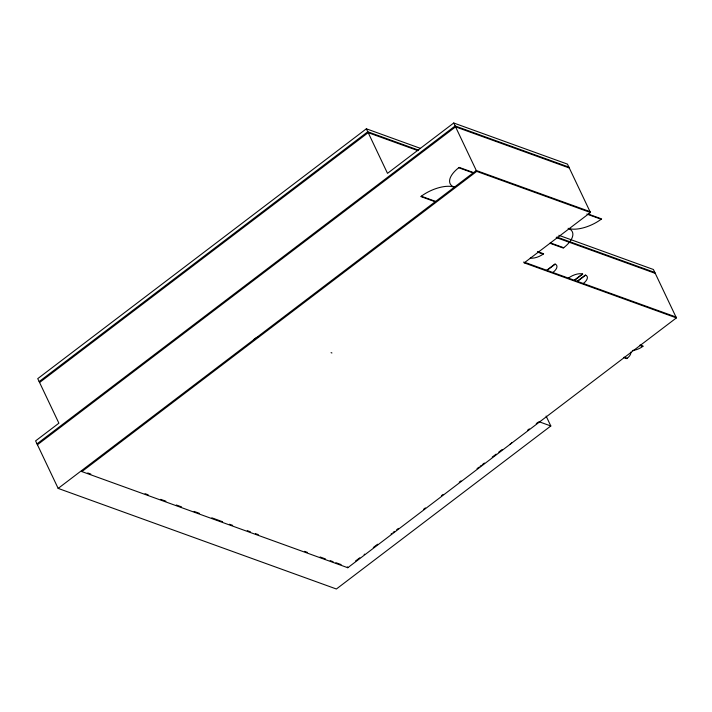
<?xml version="1.0" encoding="UTF-8"?>
<svg xmlns="http://www.w3.org/2000/svg" width="712" height="712" viewBox="0 0 712 712"><rect width="100%" height="100%" fill="white"/><g stroke="black" fill="none" stroke-linecap="round" stroke-linejoin="round"><path stroke-width="1.07" d="M420.338 148.327L366.36 128.801L37.745 378.642L58.891 423.186L35.6 440.888L58.161 488.405L336.384 589.002L550.812 425.981L546.113 416.075M39.151 381.614L367.766 131.773L418.638 150.17M39.578 382.504L368.193 132.663L418.024 150.686M523.783 261.972L524.21 262.862L590.435 212.514L567.455 164.116L453.731 122.998L387.506 173.345L366.36 128.801M37.006 443.861L455.146 125.962L568.861 167.089M37.433 444.751L455.564 126.852L569.28 167.979M58.161 488.405L476.292 170.506L590.008 211.624M81.453 470.694L81.871 471.584L476.72 171.396L590.435 212.514M546.7 270.257L554.924 264.01A11.107 5.109 -25.4 0 1 552.859 272.482M547.038 270.382L555.262 264.134M574.228 280.216L582.452 273.969M574.575 280.341L582.79 274.084A11.107 5.109 -25.4 0 0 568.416 278.116M577.138 281.267L585.362 275.019A11.107 5.109 -25.4 0 1 583.297 283.492M577.476 281.391L585.7 275.143M355.466 561.065L359.809 557.763M364.143 554.47L364.606 554.123M373.284 547.519L377.618 544.226M391.093 533.982L391.547 533.635M393.033 532.505L394.519 531.375M396.709 529.71L398.444 528.393M423.658 509.222L425.393 507.905M441.422 495.712L443.158 494.395M459.24 482.175L460.976 480.849M477.049 468.629L478.784 467.312M479.986 466.396L481.463 465.274M482.665 464.358L484.4 463.04M492.214 457.104L496.139 454.114M498.765 452.12L502.272 449.459M527.592 430.199L529.327 428.882M536.252 423.622L537.978 422.305M81.871 471.584L347.785 567.731L676.4 317.899L653.42 269.501L558.84 235.298M473.551 172.589L459.187 167.391A25.917 11.926 -25.4 0 0 454.372 187.176A25.917 11.926 -25.4 0 0 420.828 196.565L435.192 201.754M588.299 214.081L601.631 218.904A25.917 11.926 -25.4 0 1 569.217 228.641M458.733 167.738L473.097 172.936M586.813 214.054L601.177 219.251M556.837 237.034L654.826 272.465M556.223 237.55L655.254 273.355M421.282 196.218L435.646 201.407M550.385 242.899L563.726 247.723M549.931 243.246L563.272 248.07A25.917 11.926 -25.4 0 0 568.087 228.294M537.489 251.558L543.639 253.783A11.107 5.109 -25.4 0 1 530.271 258.073M538.058 252.279L543.185 254.131M524.824 262.354L675.973 317.009M524.21 262.862L676.4 317.899M640.124 345.035L643.203 346.148A11.107 5.109 -25.4 0 1 632.309 350.518M639.67 345.382L642.74 346.495M624.139 357.184L627.219 358.296M623.676 357.531L626.756 358.643A11.107 5.109 -25.4 0 0 630.796 352.12M538.842 421.646L550.812 425.981M331.071 352.663L331.925 352.974M87.71 472.955L90.833 474.085M145.061 493.692L148.194 494.822M160.707 499.352L165.914 501.23M176.345 505.004L181.56 506.891M194.073 511.412L199.289 513.299M211.802 517.829L217.018 519.707M217.694 519.956L222.562 521.718M229.531 524.237L232.655 525.367M247.251 530.645L250.384 531.775M255.394 533.591L258.322 534.65M304.505 551.346L307.433 552.405M320.089 556.98L325.464 558.929M330.172 560.629L333.1 561.688M335.895 562.694L341.101 564.58M453.731 122.998L476.72 171.396M347.358 566.841L347.785 567.731M253.926 339.375A11.107 5.109 -25.4 0 1 258.857 336.545M511.99 442.526A11.107 5.109 -25.4 0 1 509.837 444.466"/></g></svg>
